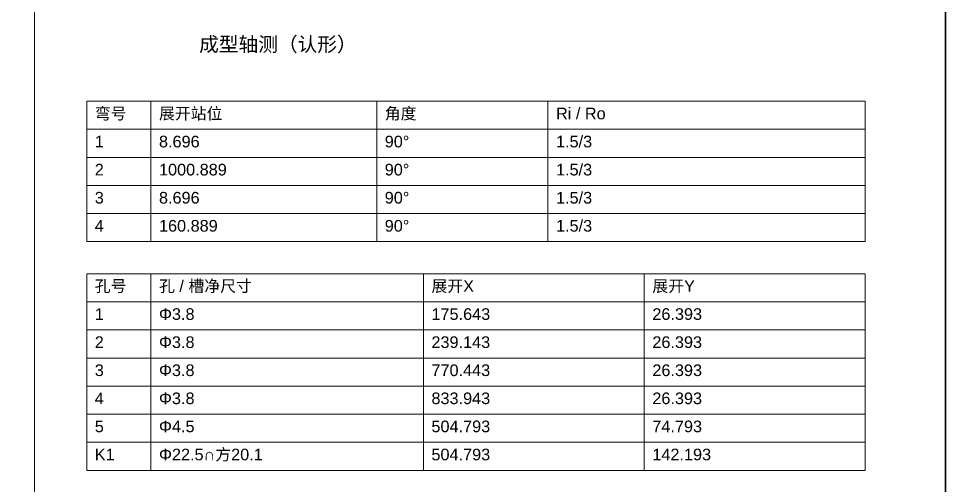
# Model space of a CAD drawing. Header units: millimetres. Extents: x 5 to 252589, y 5 to 415.
# Drawn here: x 132358 to 132589, y 182.2 to 298.6 of the extents above; entities that cross this region are included whole.
import ezdxf

# ---------------------------------------------------------------- set-up
doc = ezdxf.new("R2010")
doc.units = ezdxf.units.MM
for name, color, linetype, lineweight in [('DIM', 7, 'Continuous', 13), ('FRAME', 7, 'Continuous', 35), ('NOTE', 7, 'Continuous', 18)]:
    doc.layers.add(name, color=color, linetype=linetype, lineweight=lineweight)
doc.styles.add('CN', font='Arial Unicode.ttf')

msp = doc.modelspace()

# ---------------------------------------------------------------- linework, layer by layer
at = {"layer": 'DIM'}
for p, q in [((132362, 64), (132362, 388)), ((132391, 278), (132391, 243)), ((132447.26, 278), (132447.26, 243)), ((132489.94, 278), (132489.94, 243)), ((132375, 271), (132569, 271)), ((132375, 264), (132569, 264)), ((132375, 257), (132569, 257)), ((132375, 250), (132569, 250)), ((132391, 235), (132391, 186)), ((132458.9, 235), (132458.9, 186)), ((132513.95, 235), (132513.95, 186)), ((132375, 228), (132569, 228)), ((132375, 221), (132569, 221)), ((132375, 214), (132569, 214)), ((132375, 207), (132569, 207)), ((132375, 200), (132569, 200)), ((132375, 193), (132569, 193))]:
    msp.add_line(p, q, dxfattribs=at)
for points in [[(132375, 243), (132569, 243), (132569, 278), (132375, 278)], [(132375, 186), (132569, 186), (132569, 235), (132375, 235)]]:
    msp.add_lwpolyline(points, close=True, dxfattribs=at)
at = {"layer": 'FRAME'}
msp.add_lwpolyline([(132005, 5), (132589, 5), (132589, 415), (132005, 415)], close=True, dxfattribs=at)

# ---------------------------------------------------------------- texts
at = {"layer": 'NOTE', "attachment_point": 1, "style": 'CN'}
for s, insert, char_height, width in [('成型轴测（认形）', (132403, 294), 3.6, 180), ('弯号', (132377, 276.4), 2.9, 12), ('展开站位', (132393, 276.4), 2.9, 52.26), ('角度', (132449.26, 276.4), 2.9, 38.68), ('Ri / Ro', (132491.94, 276.4), 2.9, 75.06), ('1', (132377, 269.4), 2.9, 12), ('8.696', (132393, 269.4), 2.9, 52.26), ('90°', (132449.26, 269.4), 2.9, 38.68), ('1.5/3', (132491.94, 269.4), 2.9, 75.06), ('2', (132377, 262.4), 2.9, 12), ('1000.889', (132393, 262.4), 2.9, 52.26), ('90°', (132449.26, 262.4), 2.9, 38.68), ('1.5/3', (132491.94, 262.4), 2.9, 75.06), ('3', (132377, 255.4), 2.9, 12), ('8.696', (132393, 255.4), 2.9, 52.26), ('90°', (132449.26, 255.4), 2.9, 38.68), ('1.5/3', (132491.94, 255.4), 2.9, 75.06), ('4', (132377, 248.4), 2.9, 12), ('160.889', (132393, 248.4), 2.9, 52.26), ('90°', (132449.26, 248.4), 2.9, 38.68), ('1.5/3', (132491.94, 248.4), 2.9, 75.06), ('孔号', (132377, 233.4), 2.9, 12), ('孔 / 槽净尺寸', (132393, 233.4), 2.9, 63.9), ('展开X', (132460.9, 233.4), 2.9, 51.05), ('展开Y', (132515.95, 233.4), 2.9, 51.05), ('1', (132377, 226.4), 2.9, 12), ('Φ3.8', (132393, 226.4), 2.9, 63.9), ('175.643', (132460.9, 226.4), 2.9, 51.05), ('26.393', (132515.95, 226.4), 2.9, 51.05), ('2', (132377, 219.4), 2.9, 12), ('Φ3.8', (132393, 219.4), 2.9, 63.9), ('239.143', (132460.9, 219.4), 2.9, 51.05), ('26.393', (132515.95, 219.4), 2.9, 51.05), ('3', (132377, 212.4), 2.9, 12), ('Φ3.8', (132393, 212.4), 2.9, 63.9), ('770.443', (132460.9, 212.4), 2.9, 51.05), ('26.393', (132515.95, 212.4), 2.9, 51.05), ('4', (132377, 205.4), 2.9, 12), ('Φ3.8', (132393, 205.4), 2.9, 63.9), ('833.943', (132460.9, 205.4), 2.9, 51.05), ('26.393', (132515.95, 205.4), 2.9, 51.05), ('5', (132377, 198.4), 2.9, 12), ('Φ4.5', (132393, 198.4), 2.9, 63.9), ('504.793', (132460.9, 198.4), 2.9, 51.05), ('74.793', (132515.95, 198.4), 2.9, 51.05), ('Φ22.5∩方20.1', (132393, 191.4), 2.9, 63.9), ('K1', (132377, 191.4), 2.9, 12), ('504.793', (132460.9, 191.4), 2.9, 51.05), ('142.193', (132515.95, 191.4), 2.9, 51.05)]:
    msp.add_mtext(s, dxfattribs=dict(at, insert=insert, char_height=char_height, width=width))

doc.saveas('drawing.dxf')
